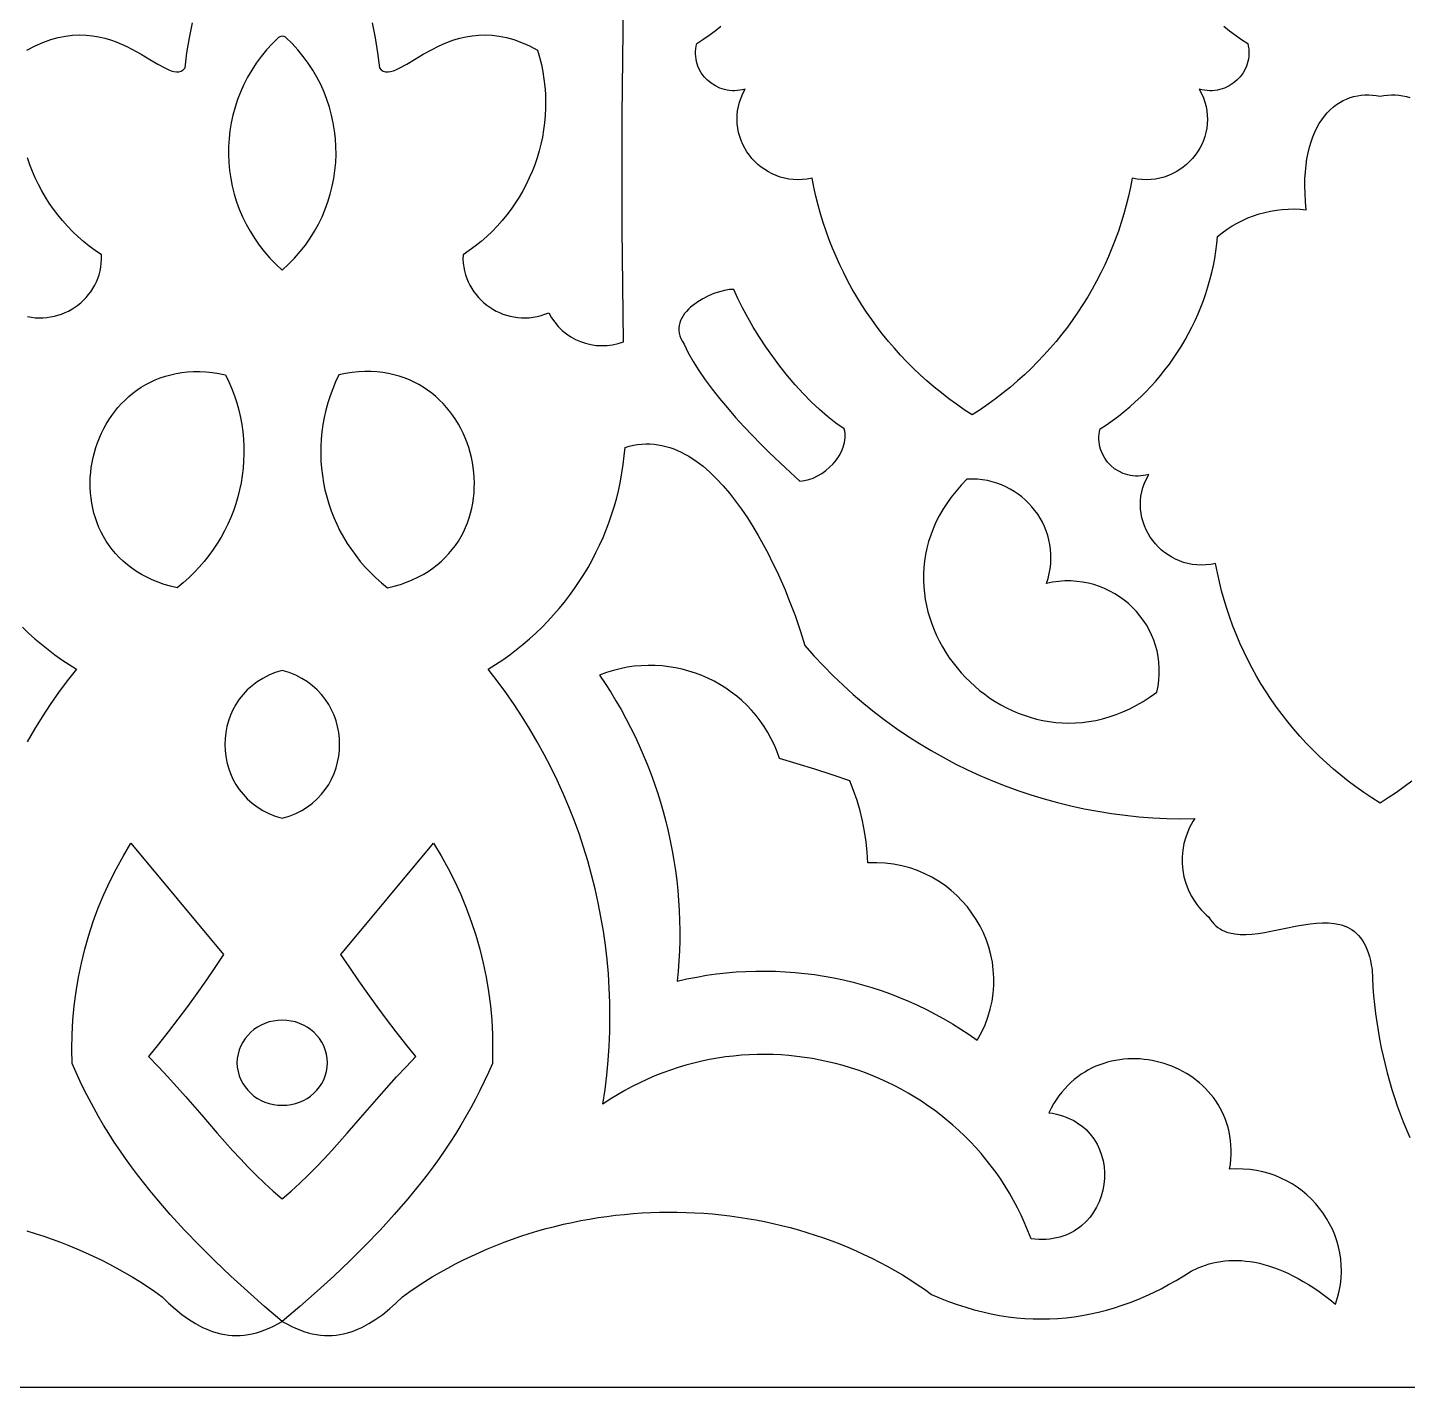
# Model space of a CAD drawing. Extents: x 50 to 3710, y -977 to -877.
# Drawn here: x 3494.8 to 3559.8, y -977.1 to -913 of the extents above; entities that cross this region are included whole.
import ezdxf

# ---------------------------------------------------------------- set-up
doc = ezdxf.new("R2010")
doc.units = 0
doc.layers.add('LAYER_1', color=18, linetype='CONTINUOUS')

msp = doc.modelspace()

# ---------------------------------------------------------------- linework, layer by layer
at = {"layer": 'LAYER_1'}
for points in [[(3511.009, -912.729), (3511.15, -913.432), (3511.265, -914.142), (3511.353, -914.857), (3511.44, -914.945), (3511.537, -915.003), (3511.644, -915.035), (3511.759, -915.041), (3511.883, -915.025), (3512.017, -914.987), (3512.16, -914.932), (3512.312, -914.86), (3512.644, -914.677), (3513.014, -914.456), (3513.421, -914.214), (3513.865, -913.969), (3514.102, -913.851), (3514.348, -913.738), (3514.604, -913.634), (3514.87, -913.54), (3515.144, -913.459), (3515.429, -913.392), (3515.723, -913.342), (3516.027, -913.312), (3516.341, -913.302), (3516.664, -913.316), (3516.998, -913.356), (3517.341, -913.423), (3517.694, -913.521), (3518.056, -913.651), (3518.429, -913.816), (3518.811, -914.017), (3518.909, -914.358), (3518.992, -914.701), (3519.06, -915.044), (3519.114, -915.388), (3519.153, -915.733), (3519.178, -916.077), (3519.189, -916.42), (3519.186, -916.763), (3519.169, -917.104), (3519.139, -917.443), (3519.095, -917.78), (3519.037, -918.115), (3518.967, -918.447), (3518.883, -918.775), (3518.786, -919.1), (3518.677, -919.42), (3518.554, -919.736), (3518.42, -920.047), (3518.272, -920.353), (3518.113, -920.654), (3517.941, -920.948), (3517.758, -921.236), (3517.563, -921.517), (3517.356, -921.791), (3517.137, -922.057), (3516.907, -922.315), (3516.666, -922.565), (3516.413, -922.806), (3516.15, -923.038), (3515.876, -923.261), (3515.591, -923.473), (3515.295, -923.676), (3515.294, -923.871), (3515.305, -924.062), (3515.329, -924.249), (3515.365, -924.431), (3515.412, -924.608), (3515.47, -924.78), (3515.538, -924.946), (3515.617, -925.107), (3515.705, -925.261), (3515.803, -925.409), (3515.909, -925.55), (3516.023, -925.684), (3516.145, -925.811), (3516.275, -925.93), (3516.411, -926.041), (3516.554, -926.143), (3516.703, -926.237), (3516.857, -926.322), (3517.016, -926.398), (3517.18, -926.464), (3517.349, -926.521), (3517.52, -926.567), (3517.696, -926.603), (3517.874, -926.628), (3518.054, -926.642), (3518.236, -926.645), (3518.42, -926.636), (3518.604, -926.615), (3518.79, -926.582), (3518.975, -926.536), (3519.16, -926.477), (3519.344, -926.405), (3519.473, -926.638), (3519.622, -926.854), (3519.788, -927.053), (3519.971, -927.233), (3520.168, -927.395), (3520.379, -927.538), (3520.601, -927.66), (3520.833, -927.762), (3521.073, -927.844), (3521.32, -927.903), (3521.573, -927.94), (3521.829, -927.954), (3522.088, -927.945), (3522.347, -927.912), (3522.605, -927.854), (3522.86, -927.77), (3522.826, -925.106), (3522.804, -922.442), (3522.797, -919.778), (3522.803, -917.114), (3522.824, -914.45), (3522.858, -911.786)], [(3494.733, -914.017), (3495.115, -913.816), (3495.488, -913.651), (3495.851, -913.521), (3496.203, -913.423), (3496.546, -913.356), (3496.88, -913.316), (3497.203, -913.302), (3497.517, -913.312), (3497.821, -913.342), (3498.115, -913.392), (3498.4, -913.459), (3498.675, -913.54), (3498.94, -913.634), (3499.196, -913.738), (3499.442, -913.851), (3499.679, -913.969), (3500.124, -914.214), (3500.531, -914.456), (3500.9, -914.677), (3501.232, -914.86), (3501.384, -914.932), (3501.527, -914.987), (3501.661, -915.025), (3501.785, -915.041), (3501.901, -915.035), (3502.007, -915.003), (3502.104, -914.945), (3502.192, -914.857), (3502.279, -914.142), (3502.394, -913.432), (3502.535, -912.729)], [(3551.165, -912.886), (3551.438, -913.101), (3551.718, -913.309), (3552.005, -913.51), (3552.298, -913.704), (3552.326, -913.83), (3552.345, -913.955), (3552.355, -914.078), (3552.356, -914.2), (3552.348, -914.32), (3552.333, -914.438), (3552.309, -914.554), (3552.278, -914.666), (3552.24, -914.776), (3552.195, -914.883), (3552.084, -915.085), (3551.949, -915.27), (3551.792, -915.438), (3551.615, -915.584), (3551.421, -915.708), (3551.211, -915.807), (3551.101, -915.847), (3550.987, -915.879), (3550.872, -915.904), (3550.754, -915.922), (3550.633, -915.932), (3550.511, -915.933), (3550.388, -915.927), (3550.263, -915.911), (3550.137, -915.887), (3550.01, -915.854), (3550.118, -916.058), (3550.208, -916.264), (3550.28, -916.471), (3550.334, -916.678), (3550.372, -916.886), (3550.393, -917.092), (3550.399, -917.297), (3550.389, -917.5), (3550.365, -917.701), (3550.326, -917.898), (3550.273, -918.09), (3550.207, -918.279), (3550.128, -918.461), (3550.037, -918.638), (3549.934, -918.808), (3549.819, -918.971), (3549.694, -919.126), (3549.558, -919.273), (3549.413, -919.41), (3549.258, -919.537), (3549.095, -919.654), (3548.923, -919.759), (3548.743, -919.853), (3548.556, -919.934), (3548.362, -920.002), (3548.162, -920.057), (3547.956, -920.097), (3547.745, -920.121), (3547.528, -920.131), (3547.308, -920.123), (3547.083, -920.099), (3546.856, -920.057), (3546.772, -920.482), (3546.679, -920.904), (3546.574, -921.323), (3546.459, -921.738), (3546.334, -922.149), (3546.198, -922.557), (3546.052, -922.96), (3545.896, -923.359), (3545.73, -923.753), (3545.554, -924.143), (3545.368, -924.528), (3545.173, -924.908), (3544.967, -925.283), (3544.752, -925.653), (3544.527, -926.017), (3544.292, -926.376), (3544.048, -926.729), (3543.795, -927.076), (3543.533, -927.417), (3543.261, -927.751), (3542.98, -928.08), (3542.69, -928.402), (3542.391, -928.717), (3542.083, -929.025), (3541.766, -929.326), (3541.441, -929.62), (3541.106, -929.906), (3540.764, -930.185), (3540.412, -930.456), (3540.053, -930.72), (3539.684, -930.975), (3539.308, -931.222), (3538.931, -930.975), (3538.563, -930.72), (3538.203, -930.456), (3537.852, -930.185), (3537.509, -929.906), (3537.175, -929.62), (3536.85, -929.326), (3536.533, -929.025), (3536.225, -928.717), (3535.926, -928.402), (3535.636, -928.08), (3535.355, -927.751), (3535.083, -927.417), (3534.821, -927.076), (3534.567, -926.729), (3534.323, -926.376), (3534.089, -926.017), (3533.864, -925.653), (3533.649, -925.283), (3533.443, -924.908), (3533.247, -924.528), (3533.061, -924.143), (3532.885, -923.753), (3532.719, -923.359), (3532.563, -922.96), (3532.417, -922.557), (3532.282, -922.149), (3532.157, -921.738), (3532.042, -921.323), (3531.937, -920.904), (3531.843, -920.482), (3531.76, -920.057), (3531.532, -920.099), (3531.308, -920.123), (3531.087, -920.131), (3530.871, -920.121), (3530.66, -920.097), (3530.454, -920.057), (3530.254, -920.002), (3530.06, -919.934), (3529.873, -919.853), (3529.693, -919.759), (3529.521, -919.654), (3529.358, -919.537), (3529.203, -919.41), (3529.057, -919.273), (3528.922, -919.126), (3528.797, -918.971), (3528.682, -918.808), (3528.579, -918.638), (3528.488, -918.461), (3528.409, -918.279), (3528.343, -918.09), (3528.29, -917.898), (3528.251, -917.701), (3528.227, -917.5), (3528.217, -917.297), (3528.222, -917.092), (3528.244, -916.886), (3528.281, -916.678), (3528.336, -916.471), (3528.408, -916.264), (3528.497, -916.058), (3528.605, -915.854), (3528.479, -915.887), (3528.353, -915.911), (3528.228, -915.927), (3528.104, -915.933), (3527.982, -915.932), (3527.862, -915.922), (3527.744, -915.904), (3527.628, -915.879), (3527.515, -915.847), (3527.405, -915.807), (3527.195, -915.708), (3527.001, -915.584), (3526.824, -915.438), (3526.666, -915.27), (3526.532, -915.085), (3526.421, -914.883), (3526.376, -914.776), (3526.338, -914.666), (3526.307, -914.554), (3526.283, -914.438), (3526.268, -914.32), (3526.26, -914.2), (3526.261, -914.078), (3526.271, -913.955), (3526.289, -913.83), (3526.317, -913.704), (3526.611, -913.51), (3526.898, -913.309), (3527.178, -913.101), (3527.451, -912.886)], [(3560.039, -948.489), (3559.677, -948.761), (3559.307, -949.025), (3558.928, -949.28), (3558.541, -949.527), (3558.153, -949.28), (3557.774, -949.025), (3557.404, -948.761), (3557.042, -948.489), (3556.69, -948.209), (3556.346, -947.921), (3556.011, -947.625), (3555.685, -947.322), (3555.368, -947.012), (3555.06, -946.694), (3554.762, -946.369), (3554.473, -946.037), (3554.193, -945.699), (3553.923, -945.354), (3553.663, -945.003), (3553.412, -944.646), (3553.171, -944.282), (3552.94, -943.913), (3552.719, -943.538), (3552.507, -943.158), (3552.306, -942.772), (3552.115, -942.382), (3551.934, -941.986), (3551.764, -941.585), (3551.604, -941.18), (3551.455, -940.771), (3551.316, -940.357), (3551.187, -939.939), (3551.07, -939.517), (3550.963, -939.091), (3550.867, -938.662), (3550.783, -938.229), (3550.555, -938.271), (3550.33, -938.296), (3550.11, -938.303), (3549.894, -938.294), (3549.682, -938.269), (3549.476, -938.229), (3549.276, -938.175), (3549.082, -938.107), (3548.895, -938.026), (3548.715, -937.932), (3548.544, -937.826), (3548.38, -937.71), (3548.225, -937.582), (3548.08, -937.445), (3547.944, -937.299), (3547.819, -937.144), (3547.705, -936.981), (3547.602, -936.811), (3547.51, -936.634), (3547.432, -936.451), (3547.365, -936.263), (3547.313, -936.07), (3547.274, -935.873), (3547.249, -935.673), (3547.239, -935.47), (3547.245, -935.265), (3547.266, -935.058), (3547.304, -934.851), (3547.358, -934.643), (3547.43, -934.436), (3547.52, -934.23), (3547.628, -934.026), (3547.501, -934.06), (3547.375, -934.084), (3547.251, -934.099), (3547.127, -934.106), (3547.005, -934.104), (3546.885, -934.094), (3546.767, -934.077), (3546.651, -934.052), (3546.538, -934.019), (3546.428, -933.98), (3546.218, -933.881), (3546.023, -933.757), (3545.846, -933.61), (3545.689, -933.443), (3545.554, -933.257), (3545.444, -933.055), (3545.399, -932.949), (3545.36, -932.839), (3545.329, -932.726), (3545.306, -932.611), (3545.29, -932.493), (3545.283, -932.373), (3545.284, -932.251), (3545.293, -932.127), (3545.312, -932.002), (3545.34, -931.876), (3545.633, -931.683), (3545.92, -931.482), (3546.2, -931.273), (3546.474, -931.058), (3546.74, -930.835), (3546.999, -930.606), (3547.251, -930.37), (3547.495, -930.127), (3547.732, -929.878), (3547.962, -929.623), (3548.184, -929.361), (3548.398, -929.094), (3548.604, -928.822), (3548.802, -928.543), (3548.992, -928.26), (3549.174, -927.972), (3549.348, -927.678), (3549.513, -927.38), (3549.67, -927.077), (3549.818, -926.77), (3549.957, -926.458), (3550.087, -926.143), (3550.209, -925.824), (3550.321, -925.501), (3550.424, -925.174), (3550.518, -924.844), (3550.603, -924.511), (3550.678, -924.175), (3550.743, -923.837), (3550.799, -923.495), (3550.845, -923.151), (3550.881, -922.805), (3551.101, -922.628), (3551.329, -922.464), (3551.565, -922.312), (3551.807, -922.172), (3552.056, -922.046), (3552.311, -921.932), (3552.571, -921.832), (3552.835, -921.744), (3553.104, -921.671), (3553.377, -921.611), (3553.652, -921.564), (3553.93, -921.532), (3554.21, -921.514), (3554.492, -921.51), (3554.775, -921.52), (3555.058, -921.546), (3555.023, -921.157), (3555.002, -920.785), (3554.994, -920.428), (3555, -920.086), (3555.018, -919.759), (3555.049, -919.447), (3555.091, -919.151), (3555.144, -918.869), (3555.208, -918.602), (3555.283, -918.349), (3555.367, -918.111), (3555.46, -917.887), (3555.563, -917.677), (3555.673, -917.481), (3555.792, -917.298), (3555.917, -917.13), (3556.05, -916.975), (3556.189, -916.834), (3556.334, -916.705), (3556.485, -916.59), (3556.64, -916.488), (3556.8, -916.399), (3556.964, -916.323), (3557.131, -916.259), (3557.302, -916.208), (3557.475, -916.17), (3557.65, -916.143), (3557.827, -916.128), (3558.005, -916.126), (3558.183, -916.135), (3558.362, -916.156), (3558.541, -916.189), (3558.719, -916.156), (3558.898, -916.135), (3559.077, -916.126), (3559.255, -916.128), (3559.431, -916.143), (3559.607, -916.17), (3559.78, -916.208), (3559.95, -916.259)], [(3494.754, -926.582), (3494.94, -926.615), (3495.124, -926.636), (3495.308, -926.645), (3495.49, -926.642), (3495.671, -926.628), (3495.849, -926.603), (3496.024, -926.567), (3496.196, -926.521), (3496.364, -926.464), (3496.528, -926.398), (3496.687, -926.322), (3496.842, -926.237), (3496.99, -926.143), (3497.133, -926.041), (3497.27, -925.93), (3497.399, -925.811), (3497.521, -925.684), (3497.635, -925.55), (3497.742, -925.409), (3497.839, -925.261), (3497.927, -925.107), (3498.006, -924.946), (3498.074, -924.78), (3498.132, -924.608), (3498.18, -924.431), (3498.215, -924.249), (3498.239, -924.062), (3498.25, -923.871), (3498.249, -923.676), (3497.954, -923.473), (3497.669, -923.261), (3497.394, -923.038), (3497.131, -922.806), (3496.879, -922.565), (3496.637, -922.315), (3496.407, -922.057), (3496.189, -921.791), (3495.982, -921.517), (3495.786, -921.236), (3495.603, -920.948), (3495.431, -920.654), (3495.272, -920.353), (3495.125, -920.047), (3494.99, -919.736), (3494.868, -919.42), (3494.758, -919.1)], [(3494.727, -969.705), (3495.126, -969.826), (3495.524, -969.955), (3495.918, -970.091), (3496.311, -970.234), (3496.7, -970.386), (3497.087, -970.545), (3497.47, -970.712), (3497.851, -970.886), (3498.228, -971.069), (3498.601, -971.259), (3498.971, -971.456), (3499.337, -971.661), (3499.7, -971.874), (3500.058, -972.095), (3500.411, -972.323), (3500.761, -972.559), (3501.105, -972.803), (3501.411, -973.102), (3501.722, -973.381), (3502.037, -973.637), (3502.358, -973.869), (3502.684, -974.074), (3503.017, -974.25), (3503.185, -974.327), (3503.356, -974.396), (3503.528, -974.457), (3503.702, -974.509), (3503.878, -974.552), (3504.056, -974.586), (3504.235, -974.611), (3504.417, -974.627), (3504.601, -974.632), (3504.786, -974.628), (3504.974, -974.613), (3505.164, -974.588), (3505.357, -974.551), (3505.552, -974.504), (3505.749, -974.445), (3505.948, -974.374), (3506.15, -974.292), (3506.354, -974.197), (3506.561, -974.09), (3506.771, -973.97), (3505.937, -973.26), (3505.129, -972.549), (3504.347, -971.835), (3503.591, -971.118), (3502.863, -970.396), (3502.163, -969.669), (3501.492, -968.934), (3500.85, -968.191), (3500.541, -967.816), (3500.239, -967.438), (3499.945, -967.058), (3499.658, -966.676), (3499.38, -966.29), (3499.11, -965.901), (3498.847, -965.509), (3498.593, -965.113), (3498.347, -964.714), (3498.11, -964.311), (3497.881, -963.905), (3497.661, -963.494), (3497.449, -963.08), (3497.246, -962.661), (3497.052, -962.238), (3496.866, -961.81), (3496.851, -961.124), (3496.861, -960.44), (3496.898, -959.759), (3496.96, -959.08), (3497.047, -958.405), (3497.16, -957.734), (3497.297, -957.068), (3497.46, -956.408), (3497.648, -955.755), (3497.86, -955.108), (3498.096, -954.47), (3498.356, -953.839), (3498.641, -953.218), (3498.949, -952.607), (3499.281, -952.006), (3499.637, -951.416), (3504.006, -956.666), (3503.591, -957.286), (3503.168, -957.902), (3502.737, -958.512), (3502.299, -959.116), (3501.853, -959.715), (3501.399, -960.309), (3500.938, -960.897), (3500.469, -961.479), (3500.935, -961.967), (3501.378, -962.443), (3502.206, -963.364), (3502.975, -964.246), (3503.709, -965.092), (3504.432, -965.905), (3504.797, -966.301), (3505.168, -966.69), (3505.548, -967.073), (3505.94, -967.45), (3506.347, -967.821), (3506.772, -968.187), (3507.197, -967.821), (3507.604, -967.45), (3507.996, -967.073), (3508.376, -966.69), (3508.747, -966.301), (3509.112, -965.905), (3509.835, -965.092), (3510.569, -964.246), (3511.338, -963.364), (3512.166, -962.443), (3512.609, -961.967), (3513.075, -961.479), (3512.606, -960.897), (3512.145, -960.309), (3511.691, -959.715), (3511.245, -959.116), (3510.807, -958.512), (3510.376, -957.902), (3509.954, -957.286), (3509.539, -956.666), (3513.907, -951.416), (3514.263, -952.006), (3514.595, -952.607), (3514.903, -953.218), (3515.188, -953.839), (3515.448, -954.47), (3515.685, -955.108), (3515.897, -955.755), (3516.084, -956.408), (3516.247, -957.068), (3516.384, -957.734), (3516.497, -958.405), (3516.585, -959.08), (3516.647, -959.759), (3516.683, -960.44), (3516.693, -961.124), (3516.678, -961.81), (3516.493, -962.238), (3516.298, -962.661), (3516.095, -963.08), (3515.884, -963.494), (3515.663, -963.905), (3515.434, -964.311), (3515.197, -964.714), (3514.951, -965.113), (3514.697, -965.509), (3514.435, -965.901), (3514.164, -966.29), (3513.886, -966.676), (3513.6, -967.058), (3513.305, -967.438), (3512.694, -968.191), (3512.052, -968.934), (3511.381, -969.669), (3510.681, -970.396), (3509.953, -971.118), (3509.197, -971.835), (3508.415, -972.549), (3507.607, -973.26), (3506.773, -973.97), (3506.983, -974.09), (3507.19, -974.197), (3507.394, -974.292), (3507.596, -974.374), (3507.796, -974.445), (3507.993, -974.504), (3508.187, -974.551), (3508.38, -974.588), (3508.57, -974.613), (3508.758, -974.628), (3508.944, -974.632), (3509.127, -974.627), (3509.309, -974.611), (3509.489, -974.586), (3509.666, -974.552), (3509.842, -974.509), (3510.016, -974.457), (3510.188, -974.396), (3510.359, -974.327), (3510.527, -974.25), (3510.86, -974.074), (3511.186, -973.869), (3511.507, -973.637), (3511.823, -973.381), (3512.133, -973.102), (3512.439, -972.803), (3512.784, -972.559), (3513.133, -972.323), (3513.487, -972.095), (3513.845, -971.874), (3514.207, -971.661), (3514.573, -971.456), (3514.943, -971.259), (3515.316, -971.069), (3515.693, -970.886), (3516.074, -970.712), (3516.457, -970.545), (3516.844, -970.386), (3517.233, -970.234), (3517.626, -970.091), (3518.021, -969.955), (3518.418, -969.826), (3518.818, -969.705), (3519.219, -969.592), (3519.623, -969.487), (3520.029, -969.389), (3520.436, -969.299), (3520.845, -969.217), (3521.255, -969.142), (3521.666, -969.075), (3522.079, -969.016), (3522.492, -968.965), (3522.906, -968.921), (3523.321, -968.885), (3523.736, -968.856), (3524.152, -968.835), (3524.568, -968.822), (3524.983, -968.817), (3525.399, -968.819), (3525.814, -968.829), (3526.229, -968.846), (3526.644, -968.871), (3527.057, -968.904), (3527.47, -968.945), (3527.881, -968.993), (3528.292, -969.049), (3528.701, -969.113), (3529.109, -969.184), (3529.514, -969.263), (3529.919, -969.35), (3530.321, -969.444), (3530.721, -969.546), (3531.119, -969.656), (3531.514, -969.773), (3531.907, -969.898), (3532.297, -970.031), (3532.684, -970.171), (3533.068, -970.319), (3533.449, -970.475), (3533.827, -970.639), (3534.201, -970.81), (3534.572, -970.988), (3534.939, -971.175), (3535.302, -971.369), (3535.66, -971.571), (3536.015, -971.78), (3536.365, -971.997), (3536.711, -972.222), (3537.052, -972.455), (3537.388, -972.695), (3537.793, -972.869), (3538.196, -973.028), (3538.599, -973.173), (3539.001, -973.304), (3539.403, -973.421), (3539.803, -973.523), (3540.201, -973.611), (3540.599, -973.686), (3540.996, -973.747), (3541.391, -973.794), (3541.785, -973.827), (3542.177, -973.847), (3542.568, -973.854), (3542.957, -973.847), (3543.345, -973.827), (3543.731, -973.795), (3544.116, -973.749), (3544.498, -973.691), (3544.879, -973.62), (3545.258, -973.536), (3545.634, -973.44), (3546.009, -973.332), (3546.382, -973.211), (3546.752, -973.078), (3547.12, -972.933), (3547.486, -972.777), (3547.85, -972.608), (3548.211, -972.428), (3548.569, -972.236), (3548.925, -972.033), (3549.279, -971.818), (3549.629, -971.593), (3549.963, -971.44), (3550.308, -971.313), (3550.485, -971.259), (3550.665, -971.213), (3550.848, -971.174), (3551.034, -971.142), (3551.223, -971.118), (3551.415, -971.102), (3551.61, -971.094), (3551.809, -971.095), (3552.01, -971.104), (3552.215, -971.121), (3552.422, -971.147), (3552.633, -971.183), (3552.847, -971.228), (3553.064, -971.282), (3553.284, -971.346), (3553.507, -971.42), (3553.734, -971.503), (3553.964, -971.598), (3554.197, -971.702), (3554.433, -971.818), (3554.672, -971.944), (3554.915, -972.081), (3555.161, -972.23), (3555.41, -972.39), (3555.663, -972.562), (3555.919, -972.746), (3556.178, -972.941), (3556.441, -973.15), (3556.538, -972.842), (3556.613, -972.536), (3556.667, -972.23), (3556.7, -971.925), (3556.714, -971.623), (3556.708, -971.323), (3556.682, -971.028), (3556.639, -970.736), (3556.577, -970.45), (3556.498, -970.169), (3556.403, -969.894), (3556.29, -969.626), (3556.162, -969.366), (3556.019, -969.115), (3555.861, -968.872), (3555.689, -968.639), (3555.504, -968.417), (3555.305, -968.206), (3555.094, -968.006), (3554.87, -967.819), (3554.635, -967.645), (3554.389, -967.485), (3554.133, -967.339), (3553.867, -967.209), (3553.591, -967.094), (3553.307, -966.996), (3553.014, -966.915), (3552.714, -966.852), (3552.407, -966.808), (3552.092, -966.783), (3551.772, -966.778), (3551.446, -966.793), (3551.481, -966.557), (3551.505, -966.324), (3551.517, -966.097), (3551.519, -965.873), (3551.51, -965.655), (3551.491, -965.441), (3551.461, -965.231), (3551.422, -965.027), (3551.374, -964.827), (3551.317, -964.632), (3551.251, -964.443), (3551.176, -964.259), (3551.093, -964.08), (3551.003, -963.906), (3550.904, -963.738), (3550.799, -963.575), (3550.686, -963.418), (3550.567, -963.267), (3550.441, -963.122), (3550.309, -962.982), (3550.171, -962.849), (3550.028, -962.722), (3549.88, -962.601), (3549.726, -962.486), (3549.568, -962.378), (3549.405, -962.276), (3549.239, -962.181), (3549.069, -962.092), (3548.895, -962.01), (3548.718, -961.936), (3548.538, -961.868), (3548.355, -961.807), (3548.171, -961.753), (3547.984, -961.706), (3547.795, -961.667), (3547.605, -961.635), (3547.414, -961.611), (3547.222, -961.594), (3547.03, -961.585), (3546.838, -961.584), (3546.645, -961.59), (3546.453, -961.605), (3546.261, -961.628), (3546.071, -961.658), (3545.881, -961.697), (3545.694, -961.745), (3545.508, -961.801), (3545.324, -961.865), (3545.142, -961.938), (3544.964, -962.019), (3544.788, -962.11), (3544.616, -962.209), (3544.447, -962.317), (3544.282, -962.435), (3544.121, -962.561), (3543.965, -962.697), (3543.814, -962.842), (3543.668, -962.997), (3543.527, -963.161), (3543.392, -963.334), (3543.262, -963.518), (3543.139, -963.711), (3543.023, -963.914), (3542.913, -964.127), (3543.098, -964.157), (3543.276, -964.194), (3543.447, -964.239), (3543.611, -964.29), (3543.768, -964.349), (3543.918, -964.414), (3544.061, -964.485), (3544.198, -964.562), (3544.327, -964.645), (3544.45, -964.734), (3544.566, -964.828), (3544.675, -964.926), (3544.778, -965.029), (3544.874, -965.137), (3545.046, -965.364), (3545.193, -965.606), (3545.313, -965.859), (3545.409, -966.122), (3545.479, -966.393), (3545.524, -966.67), (3545.545, -966.95), (3545.542, -967.231), (3545.515, -967.511), (3545.464, -967.788), (3545.39, -968.059), (3545.293, -968.323), (3545.173, -968.577), (3545.031, -968.819), (3544.867, -969.047), (3544.681, -969.259), (3544.474, -969.452), (3544.362, -969.541), (3544.246, -969.625), (3544.124, -969.703), (3543.996, -969.775), (3543.864, -969.841), (3543.727, -969.9), (3543.584, -969.952), (3543.437, -969.998), (3543.284, -970.036), (3543.127, -970.066), (3542.964, -970.089), (3542.797, -970.103), (3542.625, -970.109), (3542.448, -970.106), (3542.267, -970.095), (3542.081, -970.074), (3541.935, -969.697), (3541.78, -969.327), (3541.615, -968.965), (3541.44, -968.611), (3541.256, -968.264), (3541.062, -967.924), (3540.86, -967.592), (3540.65, -967.269), (3540.43, -966.953), (3540.203, -966.644), (3539.967, -966.344), (3539.724, -966.052), (3539.473, -965.768), (3539.215, -965.493), (3538.95, -965.225), (3538.678, -964.966), (3538.399, -964.715), (3538.114, -964.473), (3537.823, -964.239), (3537.526, -964.014), (3537.222, -963.798), (3536.914, -963.59), (3536.6, -963.392), (3536.281, -963.202), (3535.957, -963.021), (3535.628, -962.849), (3535.295, -962.687), (3534.958, -962.533), (3534.616, -962.389), (3534.271, -962.254), (3533.923, -962.128), (3533.571, -962.012), (3533.216, -961.906), (3532.858, -961.809), (3532.498, -961.722), (3532.135, -961.644), (3531.77, -961.577), (3531.403, -961.519), (3531.034, -961.471), (3530.663, -961.433), (3530.292, -961.405), (3529.919, -961.388), (3529.545, -961.381), (3529.171, -961.384), (3528.796, -961.397), (3528.421, -961.421), (3528.047, -961.455), (3527.672, -961.5), (3527.298, -961.556), (3526.924, -961.622), (3526.552, -961.699), (3526.18, -961.788), (3525.81, -961.886), (3525.442, -961.996), (3525.075, -962.118), (3524.711, -962.25), (3524.348, -962.393), (3523.988, -962.548), (3523.631, -962.714), (3523.277, -962.892), (3522.926, -963.081), (3522.578, -963.281), (3522.234, -963.493), (3521.893, -963.717), (3521.994, -963.035), (3522.076, -962.351), (3522.14, -961.668), (3522.187, -960.984), (3522.215, -960.301), (3522.225, -959.619), (3522.217, -958.937), (3522.192, -958.258), (3522.148, -957.58), (3522.088, -956.903), (3522.01, -956.23), (3521.914, -955.559), (3521.801, -954.891), (3521.671, -954.226), (3521.524, -953.565), (3521.36, -952.909), (3521.178, -952.256), (3520.98, -951.608), (3520.765, -950.965), (3520.534, -950.328), (3520.285, -949.696), (3520.021, -949.07), (3519.739, -948.451), (3519.442, -947.838), (3519.128, -947.232), (3518.798, -946.633), (3518.452, -946.042), (3518.09, -945.459), (3517.711, -944.884), (3517.318, -944.318), (3516.908, -943.761), (3516.482, -943.212), (3516.829, -942.996), (3517.167, -942.77), (3517.497, -942.535), (3517.819, -942.291), (3518.132, -942.038), (3518.437, -941.777), (3518.733, -941.508), (3519.021, -941.231), (3519.3, -940.946), (3519.569, -940.653), (3519.83, -940.353), (3520.081, -940.046), (3520.323, -939.732), (3520.555, -939.411), (3520.777, -939.084), (3520.99, -938.751), (3521.192, -938.412), (3521.384, -938.067), (3521.566, -937.716), (3521.738, -937.36), (3521.899, -936.999), (3522.049, -936.633), (3522.189, -936.263), (3522.317, -935.888), (3522.435, -935.509), (3522.541, -935.125), (3522.636, -934.738), (3522.719, -934.348), (3522.791, -933.954), (3522.85, -933.557), (3522.898, -933.157), (3522.934, -932.755), (3523.134, -932.697), (3523.333, -932.651), (3523.53, -932.617), (3523.725, -932.596), (3523.919, -932.586), (3524.112, -932.588), (3524.302, -932.601), (3524.491, -932.624), (3524.678, -932.659), (3524.863, -932.703), (3525.047, -932.757), (3525.229, -932.821), (3525.409, -932.895), (3525.586, -932.977), (3525.763, -933.068), (3525.937, -933.168), (3526.109, -933.276), (3526.279, -933.392), (3526.613, -933.645), (3526.939, -933.927), (3527.256, -934.234), (3527.564, -934.564), (3527.863, -934.916), (3528.152, -935.285), (3528.432, -935.671), (3528.703, -936.07), (3528.963, -936.481), (3529.213, -936.9), (3529.452, -937.326), (3529.68, -937.757), (3529.897, -938.189), (3530.103, -938.62), (3530.298, -939.049), (3530.481, -939.472), (3530.651, -939.888), (3530.955, -940.687), (3531.209, -941.427), (3531.409, -942.088), (3531.843, -942.58), (3532.289, -943.058), (3532.748, -943.522), (3533.219, -943.972), (3533.701, -944.408), (3534.194, -944.83), (3534.698, -945.237), (3535.212, -945.629), (3535.737, -946.007), (3536.272, -946.37), (3536.816, -946.718), (3537.369, -947.05), (3537.93, -947.367), (3538.5, -947.669), (3539.079, -947.955), (3539.665, -948.225), (3540.258, -948.479), (3540.858, -948.716), (3541.465, -948.938), (3542.079, -949.143), (3542.698, -949.331), (3543.323, -949.502), (3543.953, -949.657), (3544.588, -949.794), (3545.228, -949.914), (3545.872, -950.017), (3546.52, -950.102), (3547.172, -950.169), (3547.826, -950.219), (3548.484, -950.25), (3549.144, -950.263), (3549.806, -950.258), (3549.716, -950.397), (3549.634, -950.54), (3549.558, -950.685), (3549.49, -950.832), (3549.376, -951.133), (3549.291, -951.44), (3549.235, -951.752), (3549.207, -952.067), (3549.207, -952.382), (3549.236, -952.695), (3549.293, -953.005), (3549.378, -953.309), (3549.491, -953.606), (3549.631, -953.893), (3549.799, -954.169), (3549.892, -954.302), (3549.993, -954.431), (3550.101, -954.557), (3550.215, -954.678), (3550.336, -954.795), (3550.463, -954.907), (3550.538, -955.025), (3550.619, -955.132), (3550.705, -955.228), (3550.796, -955.315), (3550.892, -955.392), (3550.992, -955.46), (3551.098, -955.519), (3551.208, -955.57), (3551.321, -955.613), (3551.439, -955.649), (3551.686, -955.698), (3551.946, -955.723), (3552.218, -955.725), (3552.5, -955.708), (3552.791, -955.675), (3553.089, -955.629), (3553.393, -955.574), (3554.01, -955.448), (3554.63, -955.322), (3554.937, -955.267), (3555.24, -955.221), (3555.538, -955.188), (3555.828, -955.172), (3556.109, -955.174), (3556.38, -955.198), (3556.639, -955.248), (3556.763, -955.284), (3556.884, -955.327), (3557.001, -955.378), (3557.114, -955.437), (3557.222, -955.505), (3557.327, -955.583), (3557.427, -955.669), (3557.522, -955.766), (3557.612, -955.873), (3557.696, -955.991), (3557.776, -956.12), (3557.849, -956.26), (3557.917, -956.413), (3557.979, -956.578), (3558.035, -956.755), (3558.085, -956.946), (3558.127, -957.15), (3558.163, -957.368), (3558.18, -957.787), (3558.205, -958.204), (3558.238, -958.619), (3558.278, -959.031), (3558.327, -959.442), (3558.383, -959.851), (3558.447, -960.257), (3558.518, -960.661), (3558.597, -961.063), (3558.684, -961.462), (3558.777, -961.858), (3558.878, -962.252), (3558.987, -962.643), (3559.102, -963.031), (3559.225, -963.416), (3559.354, -963.798), (3559.491, -964.177), (3559.634, -964.553), (3559.942, -965.295)], [(3494.523, -941.231), (3494.811, -941.508), (3495.107, -941.777), (3495.412, -942.038), (3495.726, -942.291), (3496.047, -942.535), (3496.377, -942.77), (3496.716, -942.996), (3497.062, -943.212), (3496.636, -943.761), (3496.227, -944.318), (3495.833, -944.884), (3495.455, -945.459), (3495.092, -946.042), (3494.746, -946.633)], [(3572.485, -977.082), (3506.772, -977.082), (3441.059, -977.082)]]:
    msp.add_lwpolyline(points, dxfattribs=at)
for points in [[(3506.772, -924.39), (3507.073, -924.112), (3507.355, -923.822), (3507.618, -923.521), (3507.862, -923.21), (3508.087, -922.889), (3508.293, -922.559), (3508.48, -922.221), (3508.648, -921.876), (3508.797, -921.524), (3508.927, -921.166), (3509.038, -920.804), (3509.13, -920.437), (3509.203, -920.067), (3509.257, -919.695), (3509.291, -919.32), (3509.307, -918.945), (3509.303, -918.569), (3509.28, -918.193), (3509.239, -917.819), (3509.177, -917.447), (3509.097, -917.078), (3508.998, -916.712), (3508.879, -916.351), (3508.741, -915.995), (3508.584, -915.645), (3508.408, -915.301), (3508.213, -914.965), (3507.998, -914.637), (3507.764, -914.318), (3507.511, -914.009), (3507.238, -913.711), (3506.946, -913.424), (3506.924, -913.404), (3506.894, -913.387), (3506.847, -913.372), (3506.772, -913.361), (3506.698, -913.372), (3506.65, -913.387), (3506.598, -913.424), (3506.306, -913.711), (3506.034, -914.009), (3505.78, -914.318), (3505.546, -914.637), (3505.331, -914.965), (3505.136, -915.301), (3504.96, -915.645), (3504.803, -915.995), (3504.665, -916.351), (3504.546, -916.712), (3504.447, -917.078), (3504.367, -917.447), (3504.306, -917.819), (3504.264, -918.193), (3504.241, -918.569), (3504.237, -918.945), (3504.253, -919.32), (3504.288, -919.695), (3504.341, -920.067), (3504.414, -920.437), (3504.506, -920.804), (3504.617, -921.166), (3504.747, -921.524), (3504.896, -921.876), (3505.064, -922.221), (3505.251, -922.559), (3505.457, -922.889), (3505.682, -923.21), (3505.926, -923.521), (3506.189, -923.822), (3506.471, -924.112)], [(3533.274, -931.876), (3532.882, -931.607), (3532.49, -931.303), (3532.1, -930.966), (3531.713, -930.601), (3531.332, -930.211), (3530.958, -929.8), (3530.595, -929.371), (3530.242, -928.927), (3529.903, -928.473), (3529.579, -928.012), (3529.273, -927.548), (3528.985, -927.083), (3528.719, -926.623), (3528.476, -926.169), (3528.258, -925.727), (3528.066, -925.299), (3527.862, -925.312), (3527.632, -925.351), (3527.385, -925.415), (3527.128, -925.502), (3526.867, -925.611), (3526.609, -925.74), (3526.361, -925.889), (3526.13, -926.056), (3526.023, -926.146), (3525.923, -926.24), (3525.831, -926.338), (3525.747, -926.44), (3525.673, -926.545), (3525.609, -926.653), (3525.556, -926.765), (3525.515, -926.88), (3525.487, -926.998), (3525.473, -927.118), (3525.473, -927.241), (3525.489, -927.367), (3525.521, -927.494), (3525.571, -927.624), (3525.639, -927.756), (3525.725, -927.89), (3525.813, -928.086), (3525.912, -928.286), (3526.142, -928.699), (3526.409, -929.126), (3526.709, -929.561), (3527.038, -930.004), (3527.39, -930.449), (3527.761, -930.894), (3528.146, -931.336), (3528.541, -931.77), (3528.941, -932.195), (3529.341, -932.606), (3529.737, -933), (3530.497, -933.724), (3531.184, -934.341), (3531.391, -934.319), (3531.601, -934.27), (3531.809, -934.196), (3532.015, -934.099), (3532.214, -933.981), (3532.405, -933.844), (3532.585, -933.69), (3532.751, -933.521), (3532.901, -933.34), (3533.032, -933.147), (3533.141, -932.946), (3533.226, -932.738), (3533.285, -932.525), (3533.303, -932.417), (3533.314, -932.309), (3533.317, -932.2), (3533.312, -932.092), (3533.297, -931.984)], [(3501.81, -939.377), (3501.497, -939.3), (3501.199, -939.211), (3500.913, -939.111), (3500.64, -938.999), (3500.38, -938.877), (3500.133, -938.745), (3499.899, -938.603), (3499.677, -938.451), (3499.468, -938.291), (3499.271, -938.123), (3499.086, -937.946), (3498.914, -937.762), (3498.753, -937.571), (3498.605, -937.374), (3498.468, -937.17), (3498.343, -936.961), (3498.23, -936.747), (3498.128, -936.527), (3498.038, -936.304), (3497.959, -936.077), (3497.891, -935.847), (3497.834, -935.613), (3497.788, -935.378), (3497.754, -935.14), (3497.73, -934.901), (3497.716, -934.661), (3497.714, -934.421), (3497.721, -934.18), (3497.74, -933.939), (3497.768, -933.7), (3497.807, -933.462), (3497.855, -933.225), (3497.914, -932.991), (3497.982, -932.759), (3498.061, -932.531), (3498.149, -932.306), (3498.246, -932.085), (3498.353, -931.868), (3498.469, -931.657), (3498.594, -931.451), (3498.729, -931.251), (3498.872, -931.057), (3499.025, -930.87), (3499.186, -930.69), (3499.356, -930.518), (3499.535, -930.355), (3499.722, -930.199), (3499.917, -930.053), (3500.121, -929.917), (3500.333, -929.79), (3500.553, -929.674), (3500.78, -929.569), (3501.016, -929.476), (3501.26, -929.394), (3501.511, -929.324), (3501.77, -929.268), (3502.036, -929.224), (3502.309, -929.194), (3502.59, -929.179), (3502.878, -929.178), (3503.173, -929.192), (3503.475, -929.221), (3503.783, -929.267), (3504.099, -929.329), (3504.254, -929.656), (3504.393, -929.986), (3504.517, -930.32), (3504.625, -930.657), (3504.718, -930.996), (3504.796, -931.336), (3504.858, -931.679), (3504.906, -932.022), (3504.938, -932.366), (3504.956, -932.711), (3504.959, -933.054), (3504.948, -933.397), (3504.922, -933.739), (3504.881, -934.079), (3504.827, -934.417), (3504.758, -934.752), (3504.675, -935.084), (3504.577, -935.412), (3504.467, -935.737), (3504.342, -936.056), (3504.204, -936.371), (3504.052, -936.681), (3503.886, -936.984), (3503.708, -937.282), (3503.516, -937.572), (3503.31, -937.855), (3503.092, -938.131), (3502.861, -938.398), (3502.617, -938.657), (3502.361, -938.907), (3502.091, -939.147)], [(3511.735, -939.377), (3512.047, -939.3), (3512.346, -939.211), (3512.631, -939.111), (3512.904, -938.999), (3513.164, -938.877), (3513.411, -938.745), (3513.645, -938.603), (3513.867, -938.451), (3514.076, -938.291), (3514.273, -938.123), (3514.458, -937.946), (3514.63, -937.762), (3514.791, -937.571), (3514.939, -937.374), (3515.076, -937.17), (3515.201, -936.961), (3515.314, -936.747), (3515.416, -936.527), (3515.506, -936.304), (3515.585, -936.077), (3515.653, -935.847), (3515.71, -935.613), (3515.756, -935.378), (3515.79, -935.14), (3515.814, -934.901), (3515.828, -934.661), (3515.83, -934.421), (3515.823, -934.18), (3515.805, -933.939), (3515.776, -933.7), (3515.737, -933.462), (3515.689, -933.225), (3515.63, -932.991), (3515.562, -932.759), (3515.484, -932.531), (3515.396, -932.306), (3515.298, -932.085), (3515.191, -931.868), (3515.075, -931.657), (3514.95, -931.451), (3514.815, -931.251), (3514.672, -931.057), (3514.519, -930.87), (3514.358, -930.69), (3514.188, -930.518), (3514.01, -930.355), (3513.823, -930.199), (3513.627, -930.053), (3513.423, -929.917), (3513.212, -929.79), (3512.992, -929.674), (3512.764, -929.569), (3512.528, -929.476), (3512.284, -929.394), (3512.033, -929.324), (3511.774, -929.268), (3511.508, -929.224), (3511.235, -929.194), (3510.954, -929.179), (3510.666, -929.178), (3510.371, -929.192), (3510.069, -929.221), (3509.761, -929.267), (3509.445, -929.329), (3509.29, -929.656), (3509.151, -929.986), (3509.027, -930.32), (3508.919, -930.657), (3508.826, -930.996), (3508.748, -931.336), (3508.686, -931.679), (3508.638, -932.022), (3508.606, -932.366), (3508.588, -932.711), (3508.585, -933.054), (3508.596, -933.397), (3508.622, -933.739), (3508.663, -934.079), (3508.718, -934.417), (3508.787, -934.752), (3508.87, -935.084), (3508.967, -935.412), (3509.078, -935.737), (3509.202, -936.056), (3509.341, -936.371), (3509.493, -936.681), (3509.658, -936.984), (3509.837, -937.282), (3510.029, -937.572), (3510.234, -937.855), (3510.452, -938.131), (3510.683, -938.398), (3510.927, -938.657), (3511.184, -938.907), (3511.453, -939.147)], [(3548.009, -944.298), (3548.069, -944.009), (3548.109, -943.723), (3548.129, -943.44), (3548.13, -943.161), (3548.112, -942.886), (3548.077, -942.615), (3548.024, -942.35), (3547.954, -942.09), (3547.868, -941.838), (3547.767, -941.592), (3547.65, -941.354), (3547.519, -941.124), (3547.375, -940.903), (3547.217, -940.692), (3547.047, -940.49), (3546.865, -940.299), (3546.671, -940.12), (3546.466, -939.952), (3546.252, -939.796), (3546.028, -939.654), (3545.794, -939.525), (3545.553, -939.41), (3545.303, -939.311), (3545.047, -939.226), (3544.783, -939.157), (3544.514, -939.105), (3544.24, -939.07), (3543.96, -939.052), (3543.677, -939.053), (3543.389, -939.073), (3543.099, -939.112), (3542.806, -939.172), (3542.881, -938.938), (3542.939, -938.705), (3542.981, -938.472), (3543.008, -938.241), (3543.02, -938.01), (3543.017, -937.782), (3543, -937.557), (3542.969, -937.334), (3542.924, -937.115), (3542.866, -936.901), (3542.796, -936.69), (3542.713, -936.485), (3542.618, -936.286), (3542.511, -936.093), (3542.394, -935.906), (3542.265, -935.727), (3542.126, -935.555), (3541.977, -935.391), (3541.819, -935.237), (3541.651, -935.091), (3541.475, -934.955), (3541.29, -934.83), (3541.097, -934.715), (3540.896, -934.611), (3540.688, -934.52), (3540.473, -934.44), (3540.251, -934.373), (3540.024, -934.32), (3539.791, -934.281), (3539.552, -934.256), (3539.308, -934.245), (3539.06, -934.25), (3538.792, -934.53), (3538.545, -934.814), (3538.317, -935.102), (3538.109, -935.394), (3537.92, -935.689), (3537.75, -935.986), (3537.598, -936.286), (3537.465, -936.588), (3537.349, -936.891), (3537.251, -937.196), (3537.17, -937.501), (3537.106, -937.806), (3537.058, -938.112), (3537.026, -938.417), (3537.009, -938.721), (3537.008, -939.025), (3537.022, -939.326), (3537.051, -939.625), (3537.094, -939.922), (3537.151, -940.216), (3537.221, -940.507), (3537.304, -940.795), (3537.401, -941.078), (3537.51, -941.357), (3537.63, -941.631), (3537.763, -941.899), (3537.907, -942.162), (3538.062, -942.42), (3538.228, -942.67), (3538.404, -942.914), (3538.59, -943.151), (3538.786, -943.38), (3538.991, -943.601), (3539.205, -943.813), (3539.428, -944.017), (3539.658, -944.212), (3539.897, -944.397), (3540.143, -944.571), (3540.396, -944.736), (3540.656, -944.89), (3540.923, -945.032), (3541.195, -945.163), (3541.474, -945.282), (3541.757, -945.388), (3542.046, -945.482), (3542.339, -945.562), (3542.637, -945.629), (3542.938, -945.682), (3543.243, -945.721), (3543.552, -945.744), (3543.863, -945.753), (3544.177, -945.745), (3544.493, -945.722), (3544.81, -945.683), (3545.129, -945.626), (3545.45, -945.553), (3545.771, -945.462), (3546.092, -945.353), (3546.414, -945.225), (3546.735, -945.079), (3547.055, -944.913), (3547.375, -944.728), (3547.693, -944.523)], [(3506.772, -950.244), (3507.1, -950.142), (3507.406, -950.017), (3507.692, -949.872), (3507.956, -949.707), (3508.199, -949.524), (3508.421, -949.325), (3508.622, -949.111), (3508.801, -948.883), (3508.96, -948.644), (3509.097, -948.394), (3509.213, -948.135), (3509.308, -947.869), (3509.382, -947.596), (3509.435, -947.319), (3509.467, -947.04), (3509.478, -946.758), (3509.467, -946.477), (3509.435, -946.197), (3509.382, -945.92), (3509.308, -945.648), (3509.213, -945.382), (3509.097, -945.123), (3508.96, -944.873), (3508.801, -944.633), (3508.622, -944.406), (3508.421, -944.192), (3508.199, -943.992), (3507.956, -943.81), (3507.692, -943.645), (3507.406, -943.499), (3507.1, -943.375), (3506.772, -943.273), (3506.444, -943.375), (3506.138, -943.499), (3505.853, -943.645), (3505.588, -943.81), (3505.345, -943.992), (3505.123, -944.192), (3504.923, -944.406), (3504.743, -944.633), (3504.584, -944.873), (3504.447, -945.123), (3504.331, -945.382), (3504.236, -945.648), (3504.162, -945.92), (3504.109, -946.197), (3504.077, -946.477), (3504.067, -946.758), (3504.077, -947.04), (3504.109, -947.319), (3504.162, -947.596), (3504.236, -947.869), (3504.331, -948.135), (3504.447, -948.394), (3504.584, -948.644), (3504.743, -948.883), (3504.923, -949.111), (3505.123, -949.325), (3505.345, -949.524), (3505.588, -949.707), (3505.853, -949.872), (3506.138, -950.017), (3506.444, -950.142)], [(3525.396, -957.923), (3525.856, -957.819), (3526.318, -957.728), (3526.781, -957.649), (3527.245, -957.584), (3527.709, -957.531), (3528.174, -957.491), (3528.639, -957.463), (3529.104, -957.448), (3529.568, -957.445), (3530.032, -957.455), (3530.494, -957.477), (3530.956, -957.511), (3531.416, -957.558), (3531.874, -957.617), (3532.331, -957.688), (3532.785, -957.771), (3533.237, -957.867), (3533.686, -957.974), (3534.132, -958.093), (3534.575, -958.225), (3535.015, -958.368), (3535.451, -958.523), (3535.882, -958.689), (3536.31, -958.868), (3536.733, -959.058), (3537.151, -959.26), (3537.565, -959.473), (3537.973, -959.698), (3538.375, -959.934), (3538.772, -960.182), (3539.163, -960.441), (3539.547, -960.711), (3539.744, -960.351), (3539.911, -959.986), (3540.049, -959.617), (3540.159, -959.247), (3540.241, -958.875), (3540.295, -958.502), (3540.323, -958.131), (3540.326, -957.762), (3540.303, -957.396), (3540.256, -957.035), (3540.185, -956.678), (3540.09, -956.328), (3539.974, -955.986), (3539.835, -955.652), (3539.676, -955.327), (3539.496, -955.014), (3539.296, -954.712), (3539.078, -954.423), (3538.84, -954.148), (3538.585, -953.889), (3538.313, -953.645), (3538.025, -953.419), (3537.721, -953.211), (3537.402, -953.023), (3537.068, -952.855), (3536.721, -952.708), (3536.36, -952.585), (3535.988, -952.485), (3535.603, -952.41), (3535.208, -952.361), (3534.802, -952.339), (3534.386, -952.345), (3534.357, -951.847), (3534.306, -951.352), (3534.232, -950.86), (3534.135, -950.371), (3534.017, -949.888), (3533.877, -949.41), (3533.714, -948.938), (3533.531, -948.473), (3532.708, -948.2), (3531.882, -947.934), (3531.054, -947.675), (3530.224, -947.424), (3530.109, -947.102), (3529.979, -946.79), (3529.833, -946.489), (3529.674, -946.198), (3529.5, -945.918), (3529.313, -945.65), (3529.114, -945.392), (3528.902, -945.147), (3528.679, -944.914), (3528.445, -944.692), (3528.201, -944.484), (3527.947, -944.288), (3527.684, -944.105), (3527.412, -943.936), (3527.133, -943.781), (3526.846, -943.639), (3526.552, -943.511), (3526.253, -943.398), (3525.947, -943.3), (3525.637, -943.217), (3525.322, -943.149), (3525.003, -943.096), (3524.681, -943.06), (3524.356, -943.039), (3524.029, -943.035), (3523.701, -943.048), (3523.372, -943.077), (3523.042, -943.124), (3522.713, -943.188), (3522.385, -943.269), (3522.058, -943.369), (3521.733, -943.487), (3522, -943.887), (3522.259, -944.292), (3522.508, -944.701), (3522.747, -945.116), (3522.976, -945.534), (3523.196, -945.957), (3523.407, -946.384), (3523.607, -946.815), (3523.798, -947.25), (3523.979, -947.689), (3524.15, -948.131), (3524.312, -948.576), (3524.463, -949.024), (3524.604, -949.476), (3524.736, -949.93), (3524.857, -950.387), (3524.968, -950.846), (3525.069, -951.308), (3525.16, -951.771), (3525.241, -952.237), (3525.311, -952.705), (3525.371, -953.174), (3525.421, -953.645), (3525.46, -954.117), (3525.489, -954.591), (3525.507, -955.065), (3525.515, -955.54), (3525.513, -956.016), (3525.499, -956.492), (3525.475, -956.969), (3525.441, -957.446)], [(3506.772, -963.778), (3506.986, -963.773), (3507.194, -963.747), (3507.395, -963.701), (3507.588, -963.637), (3507.773, -963.555), (3507.947, -963.456), (3508.111, -963.342), (3508.262, -963.213), (3508.401, -963.07), (3508.525, -962.915), (3508.634, -962.748), (3508.726, -962.571), (3508.801, -962.383), (3508.858, -962.188), (3508.894, -961.985), (3508.911, -961.775), (3508.894, -961.565), (3508.858, -961.361), (3508.801, -961.166), (3508.726, -960.979), (3508.634, -960.801), (3508.525, -960.634), (3508.401, -960.479), (3508.262, -960.337), (3508.111, -960.208), (3507.947, -960.093), (3507.773, -959.995), (3507.588, -959.913), (3507.395, -959.848), (3507.194, -959.803), (3506.986, -959.777), (3506.772, -959.771), (3506.559, -959.777), (3506.351, -959.803), (3506.149, -959.848), (3505.956, -959.913), (3505.771, -959.995), (3505.597, -960.093), (3505.433, -960.208), (3505.282, -960.337), (3505.143, -960.479), (3505.019, -960.634), (3504.91, -960.801), (3504.818, -960.979), (3504.743, -961.166), (3504.687, -961.361), (3504.65, -961.565), (3504.634, -961.775), (3504.65, -961.985), (3504.687, -962.188), (3504.743, -962.383), (3504.818, -962.571), (3504.91, -962.748), (3505.019, -962.915), (3505.143, -963.07), (3505.282, -963.213), (3505.433, -963.342), (3505.597, -963.456), (3505.771, -963.555), (3505.956, -963.637), (3506.149, -963.701), (3506.351, -963.747), (3506.559, -963.773)]]:
    msp.add_lwpolyline(points, close=True, dxfattribs=at)

doc.saveas('drawing.dxf')
